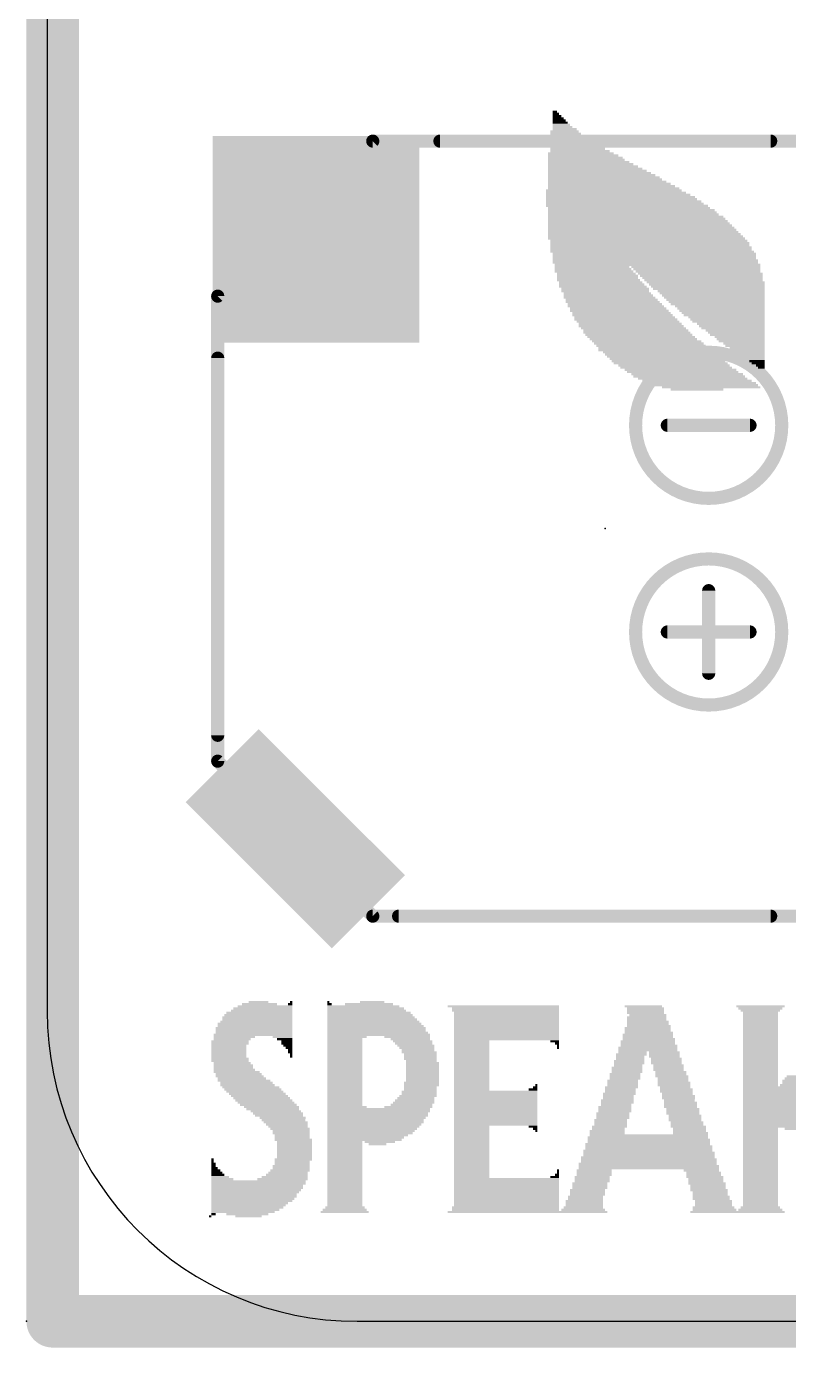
# Model space of a CAD drawing. Extents: x 0 to 53.3, y -0.3 to 28.3.
# Drawn here: x 0 to 7.37, y -0.25 to 12.53 of the extents above; entities that cross this region are included whole.
import ezdxf

# ---------------------------------------------------------------- set-up
doc = ezdxf.new("R2010")
doc.units = 0
for name, color, linetype in [('1', 12, 'CONTINUOUS'), ('16', 5, 'CONTINUOUS'), ('20', 4, 'CONTINUOUS'), ('200', 132, 'CONTINUOUS'), ('201', 6, 'CONTINUOUS'), ('21', 40, 'CONTINUOUS'), ('23', 4, 'CONTINUOUS'), ('51', 253, 'CONTINUOUS')]:
    doc.layers.add(name, color=color, linetype=linetype)

# ---------------------------------------------------------------- blocks, each defined once
blk = doc.blocks.new('RECT')
blk.add_solid([(-0.5, -0.5), (0.5, -0.5), (-0.5, 0.5), (0.5, 0.5)])

msp = doc.modelspace()

# ---------------------------------------------------------------- linework, layer by layer
at = {"layer": '1', "const_width": 0.508}
for points in [[(0.254, 0), (0.254, 25.4)], [(51.562, 0), (0.254, 0)]]:
    msp.add_lwpolyline(points, dxfattribs=at)
at = {"layer": '1', "const_width": 0.254}
for points in [[(0.254, 0.127, 1), (0.254, -0.127)], [(0.127, 0, 1), (0.381, 0)]]:
    msp.add_lwpolyline(points, format="xyb", dxfattribs=at)
at = {"layer": '16', "const_width": 0.508}
for points in [[(0.254, 0), (0.254, 25.4)], [(51.562, 0), (0.254, 0)]]:
    msp.add_lwpolyline(points, dxfattribs=at)
at = {"layer": '16', "const_width": 0.254}
for points in [[(0.254, 0.127, 1), (0.254, -0.127)], [(0.127, 0, 1), (0.381, 0)]]:
    msp.add_lwpolyline(points, format="xyb", dxfattribs=at)
at = {"layer": '20'}
for p, q in [((0.2, 22.49), (0.2, 3)), ((3.2, 0), (48.6, 0))]:
    msp.add_line(p, q, dxfattribs=at)
msp.add_arc((3.2, 3), 3, 180, 270, dxfattribs=at)
at = {"layer": '21'}
for points, const_width in [([(4.0007, 11.4526, 1), (4.0007, 11.389)], 0.0635), ([(7.2007, 11.389, 1), (7.2007, 11.4526)], 0.0635), ([(1.8824, 9.3208, 1), (1.819, 9.3208)], 0.0635), ([(6.6007, 7.9637, 1), (6.6007, 9.3779, 1), (6.6007, 7.9637)], 0.127), ([(6.2007, 8.7026, 1), (6.2007, 8.639)], 0.0635), ([(7.0007, 8.639, 1), (7.0007, 8.7026)], 0.0635), ([(6.6007, 5.9637, 1), (6.6007, 7.3779, 1), (6.6007, 5.9637)], 0.127), ([(6.6325, 7.0708, 1), (6.569, 7.0708)], 0.0635), ([(6.2007, 6.7026, 1), (6.2007, 6.6391)], 0.0635), ([(7.0007, 6.6391, 1), (7.0007, 6.7026)], 0.0635), ([(6.569, 6.2708, 1), (6.6325, 6.2708)], 0.0635), ([(1.819, 5.6708, 1), (1.8824, 5.6708)], 0.0635), ([(3.6007, 3.9526, 1), (3.6007, 3.8891)], 0.0635), ([(7.2007, 3.8891, 1), (7.2007, 3.9526)], 0.0635)]:
    msp.add_lwpolyline(points, format="xyb", dxfattribs=dict(at, const_width=const_width))
at = {"layer": '21', "const_width": 0.127}
for points in [[(4.0007, 11.4208), (7.2007, 11.4208)], [(1.8507, 9.3208), (1.8507, 5.6708)], [(6.2007, 8.6708), (7.0007, 8.6708)], [(6.6007, 7.0708), (6.6007, 6.2708)], [(6.2007, 6.6708), (7.0007, 6.6708)], [(3.6007, 3.9208), (7.2007, 3.9208)]]:
    msp.add_lwpolyline(points, dxfattribs=at)
at = {"layer": '23'}
for p in [(5.6007, 7.6708), (0, 0)]:
    msp.add_point(p, dxfattribs=at)
at = {"layer": '51', "const_width": 0.127}
for points in [[(1.8507, 9.9208), (3.3507, 11.4208)], [(3.3507, 11.4208), (7.8507, 11.4208)], [(1.8507, 5.4208), (1.8507, 9.9208)], [(3.3507, 3.9208), (1.8507, 5.4208)], [(7.8507, 3.9208), (3.3507, 3.9208)]]:
    msp.add_lwpolyline(points, dxfattribs=at)
at = {"layer": '51', "const_width": 0.0635}
for points in [[(3.3507, 11.4526, 1), (3.3507, 11.389)], [(3.3732, 11.3983, 1), (3.3282, 11.4433)], [(1.8282, 9.9433, 1), (1.8732, 9.8983)], [(1.8824, 9.9208, 1), (1.819, 9.9208)], [(1.8732, 5.4433, 1), (1.8282, 5.3983)], [(1.819, 5.4208, 1), (1.8824, 5.4208)], [(3.3507, 3.9526, 1), (3.3507, 3.8891)], [(3.3282, 3.8983, 1), (3.3732, 3.9433)]]:
    msp.add_lwpolyline(points, format="xyb", dxfattribs=at)

# ---------------------------------------------------------------- block references
at = {"layer": '1', "xscale": 2, "yscale": 2}
msp.add_blockref('RECT', (2.8007, 10.4708), dxfattribs=at)
at = {"layer": '1', "xscale": 2, "rotation": 135}
msp.add_blockref('RECT', (2.6007, 4.6708), dxfattribs=at)
at = {"layer": '200'}
for p, xscale, yscale in [((2.2543, 3.0692), 0.3378, 0.0211), ((2.2441, 3.0903), 0.1905, 0.0211), ((2.5514, 3.0692), 0.0432, 0.0211), ((2.5616, 3.0903), 0.0229, 0.0211), ((2.921, 3.0903), 0.0203, 0.0211), ((2.9324, 3.0692), 0.0432, 0.0211), ((3.3134, 3.0692), 0.4648, 0.0211), ((3.3452, 3.0903), 0.2337, 0.0211), ((2.2339, 2.9422), 0.6782, 0.0211), ((2.2441, 2.9633), 0.6579, 0.0211), ((2.2543, 2.9845), 0.6375, 0.0213), ((2.2758, 3.0057), 0.5944, 0.0211), ((2.2873, 3.0268), 0.5715, 0.0211), ((2.3076, 3.048), 0.5309, 0.0213), ((3.2601, 3.048), 0.6985, 0.0213), ((3.2817, 3.0268), 0.7417, 0.0211), ((3.2918, 3.0057), 0.762, 0.0211), ((3.3134, 2.9845), 0.8052, 0.0213), ((3.3236, 2.9633), 0.8255, 0.0211), ((3.3338, 2.9422), 0.8458, 0.0211), ((4.6139, 3.048), 1.0795, 0.0213), ((4.6355, 3.0268), 1.0363, 0.0211), ((4.6355, 3.0057), 1.0363, 0.0211), ((4.6457, 2.9845), 1.016, 0.0213), ((4.6457, 2.9633), 1.016, 0.0211), ((4.6457, 2.9422), 1.016, 0.0211), ((5.969, 3.048), 0.3607, 0.0213), ((5.9906, 3.0268), 0.3581, 0.0211), ((5.9906, 3.0057), 0.3581, 0.0211), ((5.9906, 2.9845), 0.3581, 0.0213), ((6.002, 2.9422), 0.381, 0.0211), ((6.0122, 2.9633), 0.3607, 0.0211), ((7.1018, 3.048), 0.4674, 0.0213), ((7.1006, 3.0268), 0.4242, 0.0211), ((7.1018, 3.0057), 0.381, 0.0211), ((7.1018, 2.9845), 0.3404, 0.0213), ((7.1018, 2.9633), 0.3404, 0.0211), ((7.1018, 2.9422), 0.3404, 0.0211), ((2.2022, 2.8363), 0.7417, 0.0211), ((2.2022, 2.8152), 0.7417, 0.0211), ((2.2123, 2.8787), 0.7214, 0.0211), ((2.2123, 2.8575), 0.7214, 0.0213), ((2.2238, 2.8998), 0.6985, 0.0211), ((2.2339, 2.921), 0.6782, 0.0213), ((3.3452, 2.921), 0.8687, 0.0213), ((3.3553, 2.8998), 0.889, 0.0211), ((3.3655, 2.8787), 0.9093, 0.0211), ((3.3769, 2.8575), 0.9322, 0.0213), ((3.3871, 2.8363), 0.9525, 0.0211), ((3.3871, 2.8152), 0.9525, 0.0211), ((4.6457, 2.921), 1.016, 0.0213), ((4.6457, 2.8998), 1.016, 0.0211), ((4.6457, 2.8787), 1.016, 0.0211), ((4.6457, 2.8575), 1.016, 0.0213), ((4.6457, 2.8363), 1.016, 0.0211), ((4.6457, 2.8152), 1.016, 0.0211), ((6.0109, 2.8363), 0.4445, 0.0211), ((6.0109, 2.8152), 0.4445, 0.0211), ((6.002, 2.921), 0.381, 0.0213), ((6.0223, 2.8575), 0.4216, 0.0213), ((6.0122, 2.8998), 0.4013, 0.0211), ((6.0122, 2.8787), 0.4013, 0.0211), ((7.1018, 2.921), 0.3404, 0.0213), ((7.1018, 2.8998), 0.3404, 0.0211), ((7.1018, 2.8787), 0.3404, 0.0211), ((7.1018, 2.8575), 0.3404, 0.0213), ((7.1018, 2.8363), 0.3404, 0.0211), ((7.1018, 2.8152), 0.3404, 0.0211), ((1.9685, 2.7093), 0.3607, 0.0211), ((1.9685, 2.6882), 0.3607, 0.0211), ((2.192, 2.7728), 0.762, 0.0211), ((2.0117, 2.7517), 0.4013, 0.0211), ((1.9901, 2.7305), 0.3581, 0.0213), ((2.2022, 2.794), 0.7417, 0.0213), ((2.4778, 2.7517), 0.1905, 0.0211), ((2.4981, 2.7305), 0.1499, 0.0213), ((2.5197, 2.7093), 0.1067, 0.0211), ((2.5197, 2.6882), 0.1067, 0.0211), ((3.4074, 2.7728), 0.9931, 0.0211), ((3.1013, 2.7517), 0.381, 0.0211), ((3.3973, 2.794), 0.9728, 0.0213), ((3.0798, 2.7305), 0.3378, 0.0213), ((3.0798, 2.7093), 0.3378, 0.0211), ((3.0798, 2.6882), 0.3378, 0.0211), ((3.683, 2.7517), 0.442, 0.0211), ((3.7147, 2.7305), 0.3785, 0.0213), ((3.7363, 2.7093), 0.381, 0.0211), ((3.7465, 2.6882), 0.3607, 0.0211), ((4.3078, 2.7093), 0.3404, 0.0211), ((4.3078, 2.6882), 0.3404, 0.0211), ((4.6457, 2.794), 1.016, 0.0213), ((4.6457, 2.7728), 1.016, 0.0211), ((4.6457, 2.7517), 1.016, 0.0211), ((4.6457, 2.7305), 1.016, 0.0213), ((5.1118, 2.7093), 0.0838, 0.0211), ((5.1333, 2.6882), 0.0406, 0.0211), ((6.0122, 2.7093), 0.5283, 0.0211), ((6.0122, 2.6882), 0.5283, 0.0211), ((6.0122, 2.7728), 0.4877, 0.0211), ((6.0122, 2.7517), 0.4877, 0.0211), ((6.0223, 2.7305), 0.508, 0.0213), ((6.0223, 2.794), 0.4674, 0.0213), ((7.1018, 2.794), 0.3404, 0.0213), ((7.1018, 2.7728), 0.3404, 0.0211), ((7.1018, 2.7517), 0.3404, 0.0211), ((7.1018, 2.7305), 0.3404, 0.0213), ((7.1018, 2.7093), 0.3404, 0.0211), ((7.1018, 2.6882), 0.3404, 0.0211), ((1.9583, 2.667), 0.3404, 0.0213), ((1.9583, 2.6458), 0.3404, 0.0211), ((1.9583, 2.6247), 0.3404, 0.0211), ((1.9583, 2.6035), 0.3404, 0.0213), ((1.9583, 2.5823), 0.3404, 0.0211), ((1.9583, 2.5612), 0.3404, 0.0211), ((2.5298, 2.667), 0.0864, 0.0213), ((2.5413, 2.6458), 0.0635, 0.0211), ((2.5514, 2.6247), 0.0432, 0.0211), ((2.5514, 2.6035), 0.0432, 0.0213), ((2.5616, 2.5823), 0.0229, 0.0211), ((2.5616, 2.5612), 0.0229, 0.0211), ((3.0798, 2.667), 0.3378, 0.0213), ((3.0798, 2.6458), 0.3378, 0.0211), ((3.0798, 2.6247), 0.3378, 0.0211), ((3.0798, 2.6035), 0.3378, 0.0213), ((3.0798, 2.5823), 0.3378, 0.0211), ((3.0798, 2.5612), 0.3378, 0.0211), ((3.7681, 2.667), 0.3581, 0.0213), ((3.7783, 2.6458), 0.3378, 0.0211), ((3.7998, 2.6035), 0.3404, 0.0213), ((3.7884, 2.6247), 0.3175, 0.0211), ((3.8113, 2.5823), 0.3175, 0.0211), ((3.8113, 2.5612), 0.3175, 0.0211), ((4.3078, 2.667), 0.3404, 0.0213), ((4.3078, 2.6458), 0.3404, 0.0211), ((4.3078, 2.6247), 0.3404, 0.0211), ((4.3078, 2.6035), 0.3404, 0.0213), ((4.3078, 2.5823), 0.3404, 0.0211), ((4.3078, 2.5612), 0.3404, 0.0211), ((5.1435, 2.667), 0.0203, 0.0213), ((5.1435, 2.6458), 0.0203, 0.0211), ((5.8534, 2.5823), 0.2972, 0.0211), ((5.842, 2.5612), 0.2743, 0.0211), ((6.0109, 2.6458), 0.5715, 0.0211), ((6.0109, 2.6247), 0.5715, 0.0211), ((5.8636, 2.6035), 0.2769, 0.0213), ((6.0223, 2.667), 0.5486, 0.0213), ((6.1709, 2.6035), 0.2972, 0.0213), ((6.1709, 2.5823), 0.2972, 0.0211), ((6.1709, 2.5612), 0.2972, 0.0211), ((7.1018, 2.667), 0.3404, 0.0213), ((7.1018, 2.6458), 0.3404, 0.0211), ((7.1018, 2.6247), 0.3404, 0.0211), ((7.1018, 2.6035), 0.3404, 0.0213), ((7.1018, 2.5823), 0.3404, 0.0211), ((7.1018, 2.5612), 0.3404, 0.0211), ((1.9685, 2.54), 0.3607, 0.0213), ((1.9685, 2.5188), 0.3607, 0.0211), ((2.0015, 2.4765), 0.381, 0.0213), ((2.0015, 2.4553), 0.381, 0.0211), ((2.0117, 2.4342), 0.4013, 0.0211), ((1.9901, 2.4977), 0.3581, 0.0211), ((3.0798, 2.54), 0.3378, 0.0213), ((3.0798, 2.5188), 0.3378, 0.0211), ((3.0798, 2.4977), 0.3378, 0.0211), ((3.0798, 2.4765), 0.3378, 0.0213), ((3.0798, 2.4553), 0.3378, 0.0211), ((3.0798, 2.4342), 0.3378, 0.0211), ((3.8113, 2.54), 0.3175, 0.0213), ((3.8214, 2.5188), 0.2972, 0.0211), ((3.8316, 2.4977), 0.3175, 0.0211), ((3.8316, 2.4765), 0.3175, 0.0213), ((3.8316, 2.4553), 0.3175, 0.0211), ((3.8316, 2.4342), 0.3175, 0.0211), ((4.3078, 2.54), 0.3404, 0.0213), ((4.3078, 2.5188), 0.3404, 0.0211), ((4.3078, 2.4977), 0.3404, 0.0211), ((4.3078, 2.4765), 0.3404, 0.0213), ((4.3078, 2.4553), 0.3404, 0.0211), ((4.3078, 2.4342), 0.3404, 0.0211), ((5.8102, 2.4553), 0.2972, 0.0211), ((5.8102, 2.4342), 0.2972, 0.0211), ((5.8318, 2.5188), 0.2946, 0.0211), ((5.8318, 2.4977), 0.2946, 0.0211), ((5.8217, 2.4765), 0.2743, 0.0213), ((5.842, 2.54), 0.2743, 0.0213), ((6.1913, 2.54), 0.2972, 0.0213), ((6.1913, 2.5188), 0.2972, 0.0211), ((6.1913, 2.4977), 0.2972, 0.0211), ((6.2128, 2.4765), 0.2946, 0.0213), ((6.2128, 2.4553), 0.2946, 0.0211), ((6.2128, 2.4342), 0.2946, 0.0211), ((7.1018, 2.54), 0.3404, 0.0213), ((7.1018, 2.5188), 0.3404, 0.0211), ((7.1018, 2.4977), 0.3404, 0.0211), ((7.1018, 2.4765), 0.3404, 0.0213), ((7.1018, 2.4553), 0.3404, 0.0211), ((7.1018, 2.4342), 0.3404, 0.0211), ((2.0333, 2.413), 0.4445, 0.0213), ((2.0536, 2.3918), 0.4445, 0.0211), ((2.0638, 2.3707), 0.4648, 0.0211), ((2.0853, 2.3495), 0.4674, 0.0213), ((2.1057, 2.3283), 0.508, 0.0211), ((2.1285, 2.3072), 0.508, 0.0211), ((3.0798, 2.413), 0.3378, 0.0213), ((3.0798, 2.3918), 0.3378, 0.0211), ((3.0798, 2.3707), 0.3378, 0.0211), ((3.0798, 2.3495), 0.3378, 0.0213), ((3.0798, 2.3283), 0.3378, 0.0211), ((3.0798, 2.3072), 0.3378, 0.0211), ((3.8214, 2.3072), 0.3378, 0.0211), ((3.8316, 2.413), 0.3175, 0.0213), ((3.8316, 2.3918), 0.3175, 0.0211), ((3.8316, 2.3707), 0.3175, 0.0211), ((3.8316, 2.3495), 0.3175, 0.0213), ((3.8316, 2.3283), 0.3175, 0.0211), ((4.3078, 2.413), 0.3404, 0.0213), ((4.3078, 2.3918), 0.3404, 0.0211), ((4.3078, 2.3707), 0.3404, 0.0211), ((4.3078, 2.3495), 0.3404, 0.0213), ((4.3078, 2.3283), 0.3404, 0.0211), ((4.3078, 2.3072), 0.3404, 0.0211), ((5.7683, 2.3283), 0.2946, 0.0211), ((5.7683, 2.3072), 0.2946, 0.0211), ((5.7899, 2.3918), 0.2972, 0.0211), ((5.7899, 2.3707), 0.2972, 0.0211), ((5.7899, 2.3495), 0.2972, 0.0213), ((5.8102, 2.413), 0.2972, 0.0213), ((6.2344, 2.413), 0.2972, 0.0213), ((6.2344, 2.3918), 0.2972, 0.0211), ((6.2446, 2.3707), 0.3175, 0.0211), ((6.2649, 2.3072), 0.3175, 0.0211), ((6.2548, 2.3495), 0.2972, 0.0213), ((6.2548, 2.3283), 0.2972, 0.0211), ((7.1018, 2.413), 0.3404, 0.0213), ((7.1018, 2.3918), 0.3404, 0.0211), ((7.1018, 2.3707), 0.3404, 0.0211), ((7.1018, 2.3495), 0.3404, 0.0213), ((7.1018, 2.3283), 0.3404, 0.0211), ((7.1018, 2.3072), 0.3404, 0.0211), ((7.5032, 2.3283), 0.381, 0.0211), ((7.493, 2.3072), 0.3607, 0.0211), ((7.526, 2.3495), 0.381, 0.0213), ((7.5362, 2.3707), 0.3607, 0.0211), ((2.1387, 2.286), 0.5283, 0.0213), ((2.1704, 2.2648), 0.5512, 0.0211), ((2.1907, 2.2437), 0.5512, 0.0211), ((2.2111, 2.2225), 0.5512, 0.0213), ((2.2339, 2.2013), 0.5512, 0.0211), ((2.2543, 2.1802), 0.5512, 0.0211), ((3.0798, 2.286), 0.3378, 0.0213), ((3.0798, 2.2648), 0.3378, 0.0211), ((3.0798, 2.2437), 0.3378, 0.0211), ((3.0798, 2.2225), 0.3378, 0.0213), ((3.0798, 2.2013), 0.3378, 0.0211), ((3.0798, 2.1802), 0.3378, 0.0211), ((3.7897, 2.1802), 0.3607, 0.0211), ((3.7998, 2.2225), 0.3404, 0.0213), ((3.7998, 2.2013), 0.3404, 0.0211), ((3.8214, 2.286), 0.3378, 0.0213), ((3.8113, 2.2648), 0.3175, 0.0211), ((3.8113, 2.2437), 0.3175, 0.0211), ((4.3078, 2.286), 0.3404, 0.0213), ((4.3078, 2.2648), 0.3404, 0.0211), ((4.3078, 2.2437), 0.3404, 0.0211), ((4.5403, 2.2225), 0.8052, 0.0213), ((4.5403, 2.2013), 0.8052, 0.0211), ((4.5403, 2.1802), 0.8052, 0.0211), ((4.9009, 2.2437), 0.0838, 0.0211), ((4.9213, 2.2648), 0.0432, 0.0211), ((4.9327, 2.286), 0.0203, 0.0213), ((5.7366, 2.2013), 0.3175, 0.0211), ((5.7264, 2.1802), 0.2972, 0.0211), ((5.7569, 2.2648), 0.3175, 0.0211), ((5.7468, 2.2437), 0.2972, 0.0211), ((5.7468, 2.2225), 0.2972, 0.0213), ((5.7683, 2.286), 0.2946, 0.0213), ((6.2649, 2.286), 0.3175, 0.0213), ((6.2763, 2.2648), 0.2946, 0.0211), ((6.2878, 2.2437), 0.3175, 0.0211), ((6.2878, 2.2225), 0.3175, 0.0213), ((6.2979, 2.2013), 0.2972, 0.0211), ((6.3081, 2.1802), 0.3175, 0.0211), ((7.1018, 2.286), 0.3404, 0.0213), ((7.2923, 2.2648), 0.7214, 0.0211), ((7.2809, 2.2437), 0.6985, 0.0211), ((7.2708, 2.2225), 0.6782, 0.0213), ((7.2708, 2.2013), 0.6782, 0.0211), ((7.2606, 2.1802), 0.6579, 0.0211), ((7.4828, 2.286), 0.381, 0.0213), ((2.2758, 2.159), 0.5486, 0.0213), ((2.2974, 2.1378), 0.5512, 0.0211), ((2.3178, 2.1167), 0.5512, 0.0211), ((2.3393, 2.0955), 0.5486, 0.0213), ((2.3711, 2.0743), 0.5309, 0.0211), ((2.3825, 2.0532), 0.508, 0.0211), ((3.1013, 2.0743), 0.381, 0.0211), ((3.4074, 2.0532), 0.9931, 0.0211), ((3.0798, 2.159), 0.3378, 0.0213), ((3.0798, 2.1378), 0.3378, 0.0211), ((3.0798, 2.1167), 0.3378, 0.0211), ((3.0798, 2.0955), 0.3378, 0.0213), ((3.6944, 2.0743), 0.4648, 0.0211), ((3.7262, 2.0955), 0.4013, 0.0213), ((3.7465, 2.1167), 0.4013, 0.0211), ((3.7567, 2.1378), 0.381, 0.0211), ((3.7681, 2.159), 0.3581, 0.0213), ((4.5403, 2.159), 0.8052, 0.0213), ((4.5403, 2.1378), 0.8052, 0.0211), ((4.5403, 2.1167), 0.8052, 0.0211), ((4.5403, 2.0955), 0.8052, 0.0213), ((4.5403, 2.0743), 0.8052, 0.0211), ((4.5403, 2.0532), 0.8052, 0.0211), ((5.6934, 2.0743), 0.3175, 0.0211), ((5.6934, 2.0532), 0.3175, 0.0211), ((5.7163, 2.1378), 0.3175, 0.0211), ((5.7163, 2.1167), 0.3175, 0.0211), ((5.7048, 2.0955), 0.2946, 0.0213), ((5.7264, 2.159), 0.2972, 0.0213), ((6.3081, 2.159), 0.3175, 0.0213), ((6.3182, 2.1378), 0.2972, 0.0211), ((6.3284, 2.1167), 0.3175, 0.0211), ((6.3284, 2.0955), 0.3175, 0.0213), ((6.3284, 2.0743), 0.3175, 0.0211), ((6.3513, 2.0532), 0.3175, 0.0211), ((7.239, 2.1167), 0.6147, 0.0211), ((7.3241, 2.0532), 0.7849, 0.0211), ((7.2492, 2.159), 0.635, 0.0213), ((7.2492, 2.1378), 0.635, 0.0211), ((7.2708, 2.0955), 0.6782, 0.0213), ((7.3025, 2.0743), 0.7417, 0.0211), ((2.413, 2.032), 0.4877, 0.0213), ((2.4346, 2.0108), 0.4851, 0.0211), ((2.4447, 1.9897), 0.4648, 0.0211), ((2.4778, 1.9685), 0.4445, 0.0213), ((2.4879, 1.9473), 0.4242, 0.0211), ((2.5083, 1.9262), 0.4242, 0.0211), ((3.4074, 2.032), 0.9931, 0.0213), ((3.3769, 1.9473), 0.9322, 0.0211), ((3.3769, 1.9262), 0.9322, 0.0211), ((3.3973, 2.0108), 0.9728, 0.0211), ((3.3973, 1.9897), 0.9728, 0.0211), ((3.3871, 1.9685), 0.9525, 0.0213), ((4.5403, 2.032), 0.8052, 0.0213), ((4.5403, 2.0108), 0.8052, 0.0211), ((4.5403, 1.9897), 0.8052, 0.0211), ((4.5403, 1.9685), 0.8052, 0.0213), ((4.5403, 1.9473), 0.8052, 0.0211), ((4.5403, 1.9262), 0.8052, 0.0211), ((5.6528, 1.9473), 0.3175, 0.0211), ((5.6528, 1.9262), 0.3175, 0.0211), ((5.6731, 2.0108), 0.3175, 0.0211), ((5.6731, 1.9897), 0.3175, 0.0211), ((5.6731, 1.9685), 0.3175, 0.0213), ((5.6934, 2.032), 0.3175, 0.0213), ((6.3513, 2.032), 0.3175, 0.0213), ((6.3513, 2.0108), 0.3175, 0.0211), ((6.3716, 1.9897), 0.3175, 0.0211), ((6.3716, 1.9685), 0.3175, 0.0213), ((6.3716, 1.9473), 0.3175, 0.0211), ((6.3919, 1.9262), 0.3175, 0.0211), ((7.3558, 2.0108), 0.8484, 0.0211), ((7.366, 1.9897), 0.8687, 0.0211), ((7.4079, 1.9262), 0.9525, 0.0211), ((7.3444, 2.032), 0.8255, 0.0213), ((7.3876, 1.9685), 0.9119, 0.0213), ((7.3978, 1.9473), 0.9322, 0.0211), ((2.5197, 1.905), 0.4013, 0.0213), ((2.5298, 1.8838), 0.381, 0.0211), ((2.5502, 1.8627), 0.381, 0.0211), ((2.5616, 1.8415), 0.3581, 0.0213), ((2.5616, 1.8203), 0.3581, 0.0211), ((2.5718, 1.7992), 0.3378, 0.0211), ((3.3655, 1.905), 0.9093, 0.0213), ((3.3553, 1.8838), 0.889, 0.0211), ((3.3452, 1.8627), 0.8687, 0.0211), ((3.3236, 1.8203), 0.8255, 0.0211), ((3.302, 1.7992), 0.7823, 0.0211), ((3.3338, 1.8415), 0.8458, 0.0213), ((4.3078, 1.8838), 0.3404, 0.0211), ((4.3078, 1.8627), 0.3404, 0.0211), ((4.3078, 1.8415), 0.3404, 0.0213), ((4.3078, 1.8203), 0.3404, 0.0211), ((4.3078, 1.7992), 0.3404, 0.0211), ((4.5403, 1.905), 0.8052, 0.0213), ((4.9009, 1.8838), 0.0838, 0.0211), ((4.9213, 1.8627), 0.0432, 0.0211), ((4.9327, 1.8415), 0.0203, 0.0213), ((6.0223, 1.7992), 1.143, 0.0211), ((5.6198, 1.8415), 0.3378, 0.0213), ((5.6198, 1.8203), 0.3378, 0.0211), ((5.6413, 1.8838), 0.3404, 0.0211), ((5.6299, 1.8627), 0.3175, 0.0211), ((5.6528, 1.905), 0.3175, 0.0213), ((6.3919, 1.905), 0.3175, 0.0213), ((6.4033, 1.8838), 0.3404, 0.0211), ((6.4148, 1.8627), 0.3175, 0.0211), ((6.4148, 1.8415), 0.3175, 0.0213), ((6.4249, 1.8203), 0.3378, 0.0211), ((7.4193, 1.905), 0.9754, 0.0213), ((7.1018, 1.8627), 0.3404, 0.0211), ((7.1018, 1.8415), 0.3404, 0.0213), ((7.1018, 1.8203), 0.3404, 0.0211), ((7.1018, 1.7992), 0.3404, 0.0211), ((7.4295, 1.8838), 0.9957, 0.0211), ((7.6416, 1.8627), 0.6121, 0.0211), ((2.5832, 1.7568), 0.3607, 0.0211), ((2.5718, 1.778), 0.3378, 0.0213), ((2.5933, 1.7357), 0.3404, 0.0211), ((2.5933, 1.7145), 0.3404, 0.0213), ((2.5933, 1.6933), 0.3404, 0.0211), ((2.5933, 1.6722), 0.3404, 0.0211), ((3.2817, 1.778), 0.7417, 0.0213), ((3.2703, 1.7568), 0.7188, 0.0211), ((3.0798, 1.7357), 0.3378, 0.0211), ((3.0798, 1.7145), 0.3378, 0.0213), ((3.0798, 1.6933), 0.3378, 0.0211), ((3.0798, 1.6722), 0.3378, 0.0211), ((3.4188, 1.7357), 0.2946, 0.0211), ((3.3973, 1.7145), 0.1702, 0.0213), ((4.3078, 1.778), 0.3404, 0.0213), ((4.3078, 1.7568), 0.3404, 0.0211), ((4.3078, 1.7357), 0.3404, 0.0211), ((4.3078, 1.7145), 0.3404, 0.0213), ((4.3078, 1.6933), 0.3404, 0.0211), ((4.3078, 1.6722), 0.3404, 0.0211), ((6.0223, 1.6933), 1.2294, 0.0211), ((6.0223, 1.6722), 1.2294, 0.0211), ((6.0109, 1.7145), 1.2065, 0.0213), ((6.0223, 1.7568), 1.1836, 0.0211), ((6.0223, 1.7357), 1.1836, 0.0211), ((6.0122, 1.778), 1.1633, 0.0213), ((7.1018, 1.778), 0.3404, 0.0213), ((7.1018, 1.7568), 0.3404, 0.0211), ((7.1018, 1.7357), 0.3404, 0.0211), ((7.1018, 1.7145), 0.3404, 0.0213), ((7.1018, 1.6933), 0.3404, 0.0211), ((7.1018, 1.6722), 0.3404, 0.0211), ((1.7996, 1.5663), 0.0229, 0.0211), ((1.7996, 1.5452), 0.0229, 0.0211), ((1.8098, 1.524), 0.0432, 0.0213), ((2.5832, 1.5663), 0.3607, 0.0211), ((2.5718, 1.5452), 0.3378, 0.0211), ((2.5718, 1.524), 0.3378, 0.0213), ((2.5933, 1.651), 0.3404, 0.0213), ((2.5933, 1.6298), 0.3404, 0.0211), ((2.5933, 1.6087), 0.3404, 0.0211), ((2.5933, 1.5875), 0.3404, 0.0213), ((3.0798, 1.651), 0.3378, 0.0213), ((3.0798, 1.6298), 0.3378, 0.0211), ((3.0798, 1.6087), 0.3378, 0.0211), ((3.0798, 1.5875), 0.3378, 0.0213), ((3.0798, 1.5663), 0.3378, 0.0211), ((3.0798, 1.5452), 0.3378, 0.0211), ((3.0798, 1.524), 0.3378, 0.0213), ((4.3078, 1.651), 0.3404, 0.0213), ((4.3078, 1.6298), 0.3404, 0.0211), ((4.3078, 1.6087), 0.3404, 0.0211), ((4.3078, 1.5875), 0.3404, 0.0213), ((4.3078, 1.5663), 0.3404, 0.0211), ((4.3078, 1.5452), 0.3404, 0.0211), ((4.3078, 1.524), 0.3404, 0.0213), ((6.0109, 1.524), 1.3335, 0.0213), ((6.0122, 1.5875), 1.2903, 0.0213), ((6.0223, 1.5663), 1.3106, 0.0211), ((6.0223, 1.5452), 1.3106, 0.0211), ((6.0122, 1.651), 1.2497, 0.0213), ((6.0223, 1.6298), 1.27, 0.0211), ((6.0223, 1.6087), 1.27, 0.0211), ((7.1018, 1.651), 0.3404, 0.0213), ((7.1018, 1.6298), 0.3404, 0.0211), ((7.1018, 1.6087), 0.3404, 0.0211), ((7.1018, 1.5875), 0.3404, 0.0213), ((7.1018, 1.5663), 0.3404, 0.0211), ((7.1018, 1.5452), 0.3404, 0.0211), ((7.1018, 1.524), 0.3404, 0.0213), ((1.8313, 1.4605), 0.0864, 0.0213), ((1.8415, 1.4393), 0.1067, 0.0211), ((1.8098, 1.5028), 0.0432, 0.0211), ((1.8199, 1.4817), 0.0635, 0.0211), ((1.8517, 1.4182), 0.127, 0.0211), ((1.8733, 1.397), 0.1702, 0.0213), ((2.4981, 1.397), 0.4445, 0.0213), ((2.5197, 1.4182), 0.4013, 0.0211), ((2.5298, 1.4393), 0.381, 0.0211), ((2.5502, 1.4605), 0.381, 0.0213), ((2.5616, 1.5028), 0.3581, 0.0211), ((2.5616, 1.4817), 0.3581, 0.0211), ((3.0798, 1.5028), 0.3378, 0.0211), ((3.0798, 1.4817), 0.3378, 0.0211), ((3.0798, 1.4605), 0.3378, 0.0213), ((3.0798, 1.4393), 0.3378, 0.0211), ((3.0798, 1.4182), 0.3378, 0.0211), ((3.0798, 1.397), 0.3378, 0.0213), ((4.3078, 1.5028), 0.3404, 0.0211), ((4.3078, 1.4817), 0.3404, 0.0211), ((4.3078, 1.4605), 0.3404, 0.0213), ((4.3078, 1.4393), 0.3404, 0.0211), ((4.3078, 1.4182), 0.3404, 0.0211), ((4.3078, 1.397), 0.3404, 0.0213), ((5.1118, 1.397), 0.0838, 0.0213), ((5.1333, 1.4182), 0.0406, 0.0211), ((5.1435, 1.4605), 0.0203, 0.0213), ((5.1435, 1.4393), 0.0203, 0.0211), ((5.4724, 1.397), 0.3378, 0.0213), ((5.4928, 1.4605), 0.3378, 0.0213), ((5.4928, 1.4393), 0.3378, 0.0211), ((5.4928, 1.4182), 0.3378, 0.0211), ((6.0223, 1.5028), 1.3564, 0.0211), ((6.0223, 1.4817), 1.3564, 0.0211), ((6.5303, 1.4605), 0.3404, 0.0213), ((6.5519, 1.4393), 0.3378, 0.0211), ((6.5519, 1.4182), 0.3378, 0.0211), ((6.5621, 1.397), 0.3581, 0.0213), ((7.1018, 1.5028), 0.3404, 0.0211), ((7.1018, 1.4817), 0.3404, 0.0211), ((7.1018, 1.4605), 0.3404, 0.0213), ((7.1018, 1.4393), 0.3404, 0.0211), ((7.1018, 1.4182), 0.3404, 0.0211), ((7.1018, 1.397), 0.3404, 0.0213), ((1.8948, 1.3758), 0.2134, 0.0211), ((2.2441, 1.3547), 0.9119, 0.0211), ((2.2441, 1.3335), 0.9119, 0.0213), ((2.2327, 1.3123), 0.889, 0.0211), ((2.2327, 1.2912), 0.889, 0.0211), ((2.2225, 1.27), 0.8687, 0.0213), ((2.4765, 1.3758), 0.4877, 0.0211), ((3.0798, 1.3758), 0.3378, 0.0211), ((3.0798, 1.3547), 0.3378, 0.0211), ((3.0798, 1.3335), 0.3378, 0.0213), ((3.0798, 1.3123), 0.3378, 0.0211), ((3.0798, 1.2912), 0.3378, 0.0211), ((3.0798, 1.27), 0.3378, 0.0213), ((4.6457, 1.3758), 1.016, 0.0211), ((4.6457, 1.3547), 1.016, 0.0211), ((4.6457, 1.3335), 1.016, 0.0213), ((4.6457, 1.3123), 1.016, 0.0211), ((4.6457, 1.2912), 1.016, 0.0211), ((4.6457, 1.27), 1.016, 0.0213), ((5.4293, 1.27), 0.3378, 0.0213), ((5.4508, 1.3335), 0.3404, 0.0213), ((5.4508, 1.3123), 0.3404, 0.0211), ((5.4508, 1.2912), 0.3404, 0.0211), ((5.4724, 1.3758), 0.3378, 0.0211), ((5.4724, 1.3547), 0.3378, 0.0211), ((6.5723, 1.3758), 0.3378, 0.0211), ((6.5723, 1.3547), 0.3378, 0.0211), ((6.5837, 1.3335), 0.3607, 0.0213), ((6.5938, 1.3123), 0.3404, 0.0211), ((6.5938, 1.2912), 0.3404, 0.0211), ((6.604, 1.27), 0.3607, 0.0213), ((7.1018, 1.3758), 0.3404, 0.0211), ((7.1018, 1.3547), 0.3404, 0.0211), ((7.1018, 1.3335), 0.3404, 0.0213), ((7.1018, 1.3123), 0.3404, 0.0211), ((7.1018, 1.2912), 0.3404, 0.0211), ((7.1018, 1.27), 0.3404, 0.0213), ((2.2123, 1.2488), 0.8484, 0.0211), ((2.2009, 1.2277), 0.8255, 0.0211), ((2.2009, 1.2065), 0.8255, 0.0213), ((2.1907, 1.1853), 0.8052, 0.0211), ((2.159, 1.143), 0.7417, 0.0213), ((2.1806, 1.1642), 0.7849, 0.0211), ((3.0798, 1.2488), 0.3378, 0.0211), ((3.0798, 1.2277), 0.3378, 0.0211), ((3.0798, 1.2065), 0.3378, 0.0213), ((3.0798, 1.1853), 0.3378, 0.0211), ((3.0798, 1.1642), 0.3378, 0.0211), ((3.0798, 1.143), 0.3378, 0.0213), ((4.6457, 1.2488), 1.016, 0.0211), ((4.6457, 1.2277), 1.016, 0.0211), ((4.6457, 1.2065), 1.016, 0.0213), ((4.6457, 1.1853), 1.016, 0.0211), ((4.6457, 1.1642), 1.016, 0.0211), ((4.6457, 1.143), 1.016, 0.0213), ((5.3975, 1.1642), 0.3607, 0.0211), ((5.3975, 1.143), 0.3607, 0.0213), ((5.4089, 1.2065), 0.3378, 0.0213), ((5.4089, 1.1853), 0.3378, 0.0211), ((5.4293, 1.2488), 0.3378, 0.0211), ((5.4293, 1.2277), 0.3378, 0.0211), ((6.6154, 1.2488), 0.3378, 0.0211), ((6.6154, 1.2277), 0.3378, 0.0211), ((6.6256, 1.2065), 0.3581, 0.0213), ((6.6256, 1.1853), 0.3581, 0.0211), ((6.6472, 1.1642), 0.3607, 0.0211), ((6.6472, 1.143), 0.3607, 0.0213), ((7.1018, 1.2488), 0.3404, 0.0211), ((7.1018, 1.2277), 0.3404, 0.0211), ((7.1018, 1.2065), 0.3404, 0.0213), ((7.1018, 1.1853), 0.3404, 0.0211), ((7.1018, 1.1642), 0.3404, 0.0211), ((7.1018, 1.143), 0.3404, 0.0213), ((1.778, 1.016), 0.0203, 0.0213), ((2.1488, 1.1218), 0.7214, 0.0211), ((2.1374, 1.1007), 0.6985, 0.0211), ((2.0955, 1.0583), 0.6147, 0.0211), ((2.1171, 1.0795), 0.6579, 0.0213), ((1.8098, 1.0372), 0.0432, 0.0211), ((2.1374, 1.0372), 0.4039, 0.0211), ((2.1488, 1.016), 0.254, 0.0213), ((3.0798, 1.0583), 0.4648, 0.0211), ((3.0798, 1.0795), 0.4242, 0.0213), ((3.081, 1.1007), 0.381, 0.0211), ((3.0798, 1.1218), 0.3378, 0.0211), ((4.8476, 1.0583), 1.5469, 0.0211), ((4.6355, 1.1007), 1.0363, 0.0211), ((4.6355, 1.0795), 1.0363, 0.0213), ((4.6457, 1.1218), 1.016, 0.0211), ((5.3873, 1.0795), 0.4216, 0.0213), ((5.3873, 1.1007), 0.381, 0.0211), ((5.3975, 1.1218), 0.3607, 0.0211), ((6.8796, 1.0583), 0.9119, 0.0211), ((6.6573, 1.0795), 0.4216, 0.0213), ((6.6472, 1.1007), 0.4013, 0.0211), ((6.6472, 1.1218), 0.3607, 0.0211), ((7.1006, 1.0795), 0.4242, 0.0213), ((7.1018, 1.1007), 0.381, 0.0211), ((7.1018, 1.1218), 0.3404, 0.0211)]:
    msp.add_blockref('RECT', p, dxfattribs=dict(at, xscale=xscale, yscale=yscale))
at = {"layer": '201', "rotation": 180}
for p, xscale, yscale in [((5.1118, 11.7052), 0.0432, 0.0211), ((5.1219, 11.684), 0.0635, 0.0213), ((5.1321, 11.6628), 0.0838, 0.0211), ((5.1435, 11.6417), 0.1067, 0.0211), ((5.207, 11.5147), 0.2743, 0.0211), ((5.1854, 11.557), 0.1905, 0.0213), ((5.207, 11.5358), 0.2337, 0.0211), ((5.1537, 11.6205), 0.127, 0.0213), ((5.1638, 11.5993), 0.1473, 0.0211), ((5.1753, 11.5782), 0.1702, 0.0211), ((5.2489, 11.4512), 0.3581, 0.0211), ((5.3022, 11.3877), 0.4648, 0.0211), ((5.2172, 11.4935), 0.2946, 0.0213), ((5.2388, 11.4723), 0.3378, 0.0211), ((5.2705, 11.43), 0.4013, 0.0213), ((5.2807, 11.4088), 0.4216, 0.0211), ((5.3645, 11.303), 0.635, 0.0213), ((5.3861, 11.2818), 0.6782, 0.0211), ((5.4077, 11.2607), 0.7214, 0.0211), ((5.3238, 11.3665), 0.508, 0.0213), ((5.334, 11.3453), 0.5283, 0.0211), ((5.3556, 11.3242), 0.5715, 0.0211), ((5.4178, 11.2395), 0.7417, 0.0213), ((5.4394, 11.2183), 0.7849, 0.0211), ((5.4597, 11.1972), 0.8255, 0.0211), ((5.4813, 11.176), 0.8687, 0.0213), ((5.5232, 11.1337), 0.9525, 0.0211), ((5.5029, 11.1548), 0.9119, 0.0211), ((5.5448, 11.1125), 0.9957, 0.0213), ((5.5664, 11.0913), 1.0389, 0.0211), ((5.5867, 11.0702), 1.0795, 0.0211), ((5.5982, 11.049), 1.1024, 0.0213), ((5.6185, 11.0278), 1.143, 0.0211), ((5.6401, 11.0067), 1.1862, 0.0211), ((5.6617, 10.9855), 1.2294, 0.0213), ((5.6833, 10.9432), 1.3132, 0.0211), ((5.7036, 10.922), 1.3538, 0.0213), ((5.7252, 10.9008), 1.397, 0.0211), ((5.7468, 10.8797), 1.4402, 0.0211), ((5.7569, 10.8585), 1.4605, 0.0213), ((5.682, 10.9643), 1.27, 0.0211), ((5.8102, 10.795), 1.5672, 0.0213), ((5.7785, 10.8373), 1.5037, 0.0211), ((5.7887, 10.8162), 1.524, 0.0211), ((5.8306, 10.7738), 1.5672, 0.0211), ((5.8522, 10.7527), 1.6104, 0.0211), ((5.8623, 10.7315), 1.6307, 0.0213), ((5.9258, 10.6257), 1.7577, 0.0211), ((5.8725, 10.7103), 1.651, 0.0211), ((5.8941, 10.6892), 1.6942, 0.0211), ((5.9042, 10.668), 1.7145, 0.0213), ((5.9157, 10.6468), 1.7374, 0.0211), ((5.936, 10.6045), 1.778, 0.0213), ((5.9474, 10.5833), 1.8009, 0.0211), ((5.9677, 10.541), 1.8415, 0.0213), ((5.9893, 10.4987), 1.8847, 0.0211), ((5.9576, 10.5622), 1.8212, 0.0211), ((5.9792, 10.5198), 1.8644, 0.0211), ((5.9995, 10.4775), 1.905, 0.0213), ((6.0223, 10.4563), 1.905, 0.0211), ((6.0325, 10.4352), 1.9253, 0.0211), ((6.0325, 10.414), 1.9253, 0.0213), ((6.0541, 10.3505), 1.9685, 0.0213), ((6.0427, 10.3928), 1.9456, 0.0211), ((6.0427, 10.3717), 1.9456, 0.0211), ((6.0744, 10.3293), 1.9685, 0.0211), ((6.0744, 10.3082), 1.9685, 0.0211), ((6.0744, 10.287), 1.9685, 0.0213), ((6.0846, 10.2658), 1.9888, 0.0211), ((6.0846, 10.2447), 1.9888, 0.0211), ((6.1062, 10.2235), 1.9914, 0.0213), ((5.4712, 10.2023), 0.7214, 0.0211), ((5.4813, 10.1812), 0.7417, 0.0211), ((5.4915, 10.16), 0.762, 0.0213), ((5.5143, 10.1388), 0.762, 0.0211), ((5.5245, 10.1177), 0.7823, 0.0211), ((5.5245, 10.0965), 0.7823, 0.0213), ((6.477, 10.2023), 1.2497, 0.0211), ((6.4872, 10.1812), 1.2294, 0.0211), ((6.4986, 10.16), 1.2065, 0.0213), ((6.5189, 10.1388), 1.2065, 0.0211), ((6.5291, 10.1177), 1.1862, 0.0211), ((6.5405, 10.0965), 1.1633, 0.0213), ((5.5347, 10.0753), 0.8026, 0.0211), ((5.5664, 10.033), 0.8255, 0.0213), ((5.5563, 10.0542), 0.8052, 0.0211), ((5.5766, 10.0118), 0.8458, 0.0211), ((5.5982, 9.9907), 0.8484, 0.0211), ((5.5982, 9.9695), 0.8484, 0.0213), ((6.5507, 10.0753), 1.143, 0.0211), ((6.571, 10.0542), 1.143, 0.0211), ((6.5824, 10.033), 1.1201, 0.0213), ((6.5926, 10.0118), 1.0998, 0.0211), ((6.6027, 9.9907), 1.0795, 0.0211), ((6.6243, 9.9695), 1.0363, 0.0213), ((5.6413, 9.906), 0.889, 0.0213), ((5.6198, 9.9483), 0.8458, 0.0211), ((5.6299, 9.9272), 0.8661, 0.0211), ((5.6617, 9.8848), 0.889, 0.0211), ((5.6718, 9.8637), 0.9093, 0.0211), ((5.6934, 9.8425), 0.9119, 0.0213), ((6.6345, 9.9483), 1.016, 0.0211), ((6.6459, 9.9272), 0.9931, 0.0211), ((6.6561, 9.906), 0.9728, 0.0213), ((6.6662, 9.8848), 0.9525, 0.0211), ((6.6777, 9.8637), 0.9296, 0.0211), ((6.6878, 9.8425), 0.9093, 0.0213), ((5.7036, 9.8213), 0.9322, 0.0211), ((5.7366, 9.779), 0.9525, 0.0213), ((5.7252, 9.8002), 0.9296, 0.0211), ((5.7569, 9.7578), 0.9525, 0.0211), ((5.7671, 9.7367), 0.9728, 0.0211), ((5.7887, 9.7155), 0.9754, 0.0213), ((6.7094, 9.8213), 0.8661, 0.0211), ((6.7196, 9.8002), 0.8458, 0.0211), ((6.7297, 9.779), 0.8255, 0.0213), ((6.7412, 9.7578), 0.8026, 0.0211), ((6.7513, 9.7367), 0.7823, 0.0211), ((6.7729, 9.7155), 0.7391, 0.0213), ((5.7988, 9.6943), 0.9957, 0.0211), ((5.8204, 9.6732), 0.9931, 0.0211), ((5.842, 9.652), 0.9957, 0.0213), ((5.8522, 9.6308), 1.016, 0.0211), ((5.8725, 9.6097), 1.016, 0.0211), ((5.8953, 9.5885), 1.016, 0.0213), ((6.7831, 9.6943), 0.7188, 0.0211), ((6.7932, 9.6732), 0.6985, 0.0211), ((6.8148, 9.652), 0.6553, 0.0213), ((6.825, 9.6308), 0.635, 0.0211), ((6.8364, 9.6097), 0.6121, 0.0211), ((6.8567, 9.5885), 0.5715, 0.0213), ((5.9055, 9.5673), 1.0363, 0.0211), ((5.9258, 9.5462), 1.0363, 0.0211), ((5.9474, 9.525), 1.0389, 0.0213), ((5.969, 9.5038), 1.0363, 0.0211), ((6.0008, 9.4827), 1.0592, 0.0211), ((6.0211, 9.4615), 1.0592, 0.0213), ((6.8682, 9.5673), 0.5486, 0.0211), ((6.8783, 9.5462), 0.5283, 0.0211), ((6.8999, 9.525), 0.4851, 0.0213), ((6.9101, 9.5038), 0.4648, 0.0211), ((6.9202, 9.4827), 0.4445, 0.0211), ((6.9418, 9.4615), 0.4013, 0.0213), ((6.0427, 9.4403), 1.0566, 0.0211), ((6.0643, 9.4192), 1.0592, 0.0211), ((6.0744, 9.398), 1.0795, 0.0213), ((6.1176, 9.3768), 1.0795, 0.0211), ((6.1379, 9.3557), 1.0795, 0.0211), ((6.1582, 9.3345), 1.0795, 0.0213), ((6.952, 9.4403), 0.381, 0.0211), ((6.9736, 9.4192), 0.3378, 0.0211), ((6.9837, 9.398), 0.3175, 0.0213), ((7.0053, 9.3768), 0.2743, 0.0211), ((7.0155, 9.3557), 0.254, 0.0211), ((7.0371, 9.3345), 0.2108, 0.0213), ((6.1811, 9.3133), 1.0795, 0.0211), ((6.2116, 9.2922), 1.0998, 0.0211), ((6.2332, 9.271), 1.1024, 0.0213), ((6.2649, 9.2498), 1.0795, 0.0211), ((6.2852, 9.2287), 1.0795, 0.0211), ((6.3284, 9.2075), 1.0795, 0.0213), ((7.0472, 9.3133), 0.1905, 0.0211), ((7.0688, 9.2922), 0.1473, 0.0211), ((7.079, 9.271), 0.127, 0.0213), ((7.1006, 9.2498), 0.0838, 0.0211), ((7.1107, 9.2287), 0.0635, 0.0211), ((6.3487, 9.1863), 1.0795, 0.0211), ((6.3919, 9.1652), 1.0795, 0.0211), ((6.4122, 9.144), 1.0795, 0.0213), ((6.4453, 9.1228), 1.0592, 0.0211), ((6.4872, 9.1017), 1.0566, 0.0211), ((6.5405, 9.0805), 1.0363, 0.0213), ((6.571, 9.0593), 1.016, 0.0211), ((6.6256, 9.0382), 0.9525, 0.0211), ((6.4872, 9.017), 0.508, 0.0213)]:
    msp.add_blockref('RECT', p, dxfattribs=dict(at, xscale=xscale, yscale=yscale))

doc.saveas('drawing.dxf')
